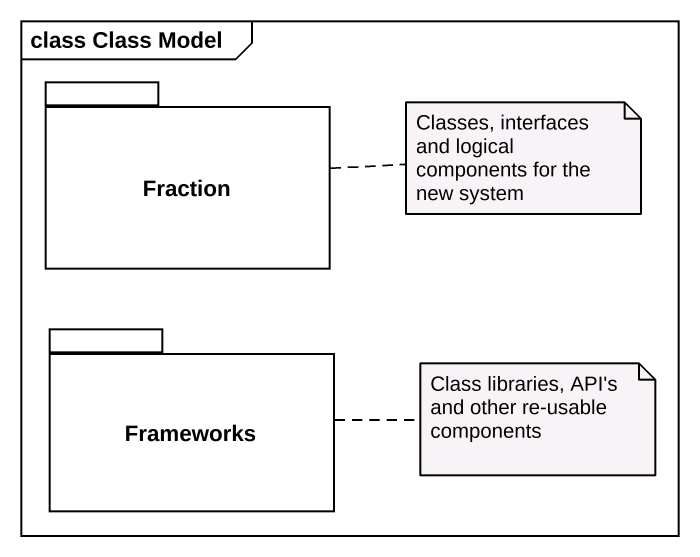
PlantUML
@startuml
mainframe class Class Model
package Fraction {
}
package Frameworks {
}
note right of Fraction : Classes, interfaces and logical components for the new system
note right of Frameworks : Class libraries, API's and other re-usable components
@enduml
